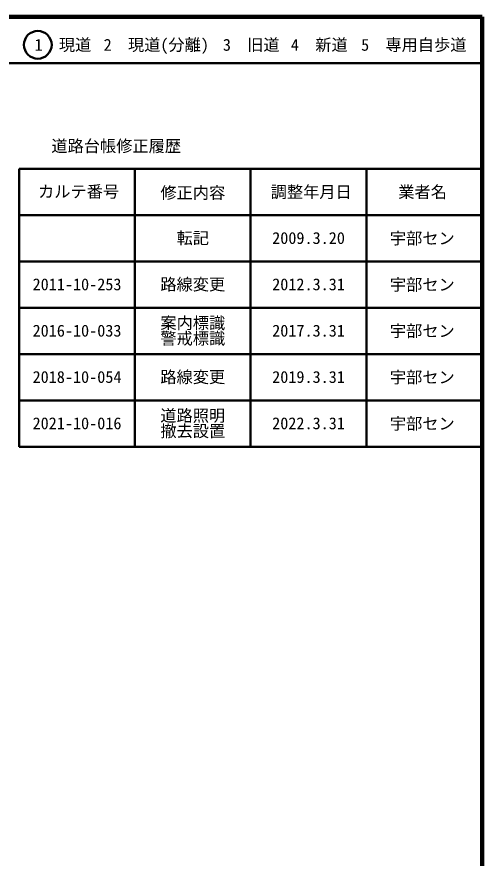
# Model space of a CAD drawing. Units: millimetres on the paper, enlarged 1000 times. Extents: x 40000 to 680000, y 20000 to 380000.
# Drawn here: x 579500 to 680000, y 198357 to 380000 of the extents above; entities that cross this region are included whole.
import ezdxf
from ezdxf.enums import TextEntityAlignment as Align

# ---------------------------------------------------------------- set-up
doc = ezdxf.new("R2010")
doc.units = ezdxf.units.MM
doc.header["$LTSCALE"] = 1000
for name, color, linetype, lineweight in [('S-TTL', 2, 'Continuous', 140), ('S-TTL-FRAM', 2, 'Continuous', 50), ('S-TTL-LINE', 7, 'Continuous', 50)]:
    doc.layers.add(name, color=color, linetype=linetype, lineweight=lineweight)
doc.layers.add('S-TTL-TXT', color=7, linetype='Continuous')
doc.styles.add('ＭＳ ゴシック', font='')
doc.styles.get('ＭＳ ゴシック').set_extended_font_data('MS Gothic')

msp = doc.modelspace()

# ---------------------------------------------------------------- linework, layer by layer
at = {"layer": 'S-TTL'}
for p, q in [((680000, 380000), (40000, 380000)), ((680000, 20000), (680000, 380000))]:
    msp.add_line(p, q, dxfattribs=at)
at = {"layer": 'S-TTL-FRAM'}
for p, q in [((580000, 347197), (580000, 287197)), ((580000, 347197), (680000, 347197)), ((580000, 287197), (680000, 287197))]:
    msp.add_line(p, q, dxfattribs=at)
at = {"layer": 'S-TTL-LINE'}
for p, q in [((40000, 370000), (680000, 370000)), ((605000, 347197), (605000, 287197)), ((630000, 347197), (630000, 287197)), ((655000, 347197), (655000, 287197)), ((580000, 337197), (680000, 337197)), ((580000, 327197), (680000, 327197)), ((580000, 317197), (680000, 317197)), ((580000, 307197), (680000, 307197)), ((580000, 297197), (680000, 297197))]:
    msp.add_line(p, q, dxfattribs=at)
msp.add_circle((584031, 373958), 3000, dxfattribs=at)

# ---------------------------------------------------------------- texts
at = {"layer": 'S-TTL-TXT', "style": 'ＭＳ ゴシック'}
for s, p in [('1\u3000現道', (589448, 373958)), ('2\u3000現道(分離)', (609619, 373958)), ('3\u3000旧道', (630121, 373958)), ('4\u3000新道', (644824, 373958)), ('5\u3000専用自歩道', (665228, 373958)), ('道路台帳修正履歴', (600968, 352113)), ('カルテ番号', (592839, 342277)), ('修正内容', (617509, 342023)), ('調整年月日', (643089, 342197)), ('業者名', (667134, 342197)), ('転記', (617500, 332245)), ('2009.3.20', (642500, 332245)), ('宇部セン', (667077, 332189)), ('2011-10-253', (592500, 322245)), ('路線変更', (617500, 322245)), ('2012.3.31', (642500, 322245)), ('宇部セン', (667077, 322189)), ('案内標識', (617500, 313912)), ('2016-10-033', (592500, 312245)), ('2017.3.31', (642500, 312245)), ('宇部セン', (667077, 312189)), ('警戒標識', (617500, 310579)), ('2018-10-054', (592500, 302245)), ('路線変更', (617500, 302245)), ('2019.3.31', (642500, 302245)), ('宇部セン', (667077, 302189)), ('道路照明', (617500, 293912)), ('2021-10-016', (592500, 292245)), ('2022.3.31', (642500, 292245)), ('宇部セン', (667077, 292189)), ('撤去設置', (617500, 290579))]:
    msp.add_text(s, height=2566, dxfattribs=at).set_placement(p, align=Align.MIDDLE_CENTER)

doc.saveas('drawing.dxf')
